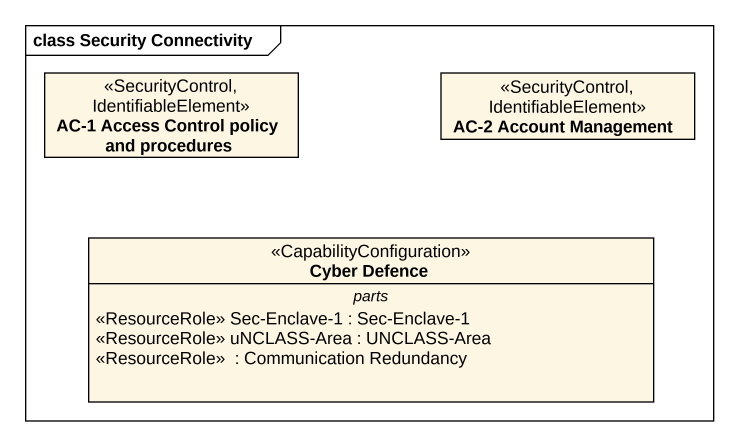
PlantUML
@startuml
mainframe class Security Connectivity
hide circle
hide empty members
class "AC-1 Access Control policy and procedures" as AC_1_Access_Control_policy <<SecurityControl, IdentifiableElement>>
class "AC-2 Account Management" as AC_2_Account_Management <<SecurityControl, IdentifiableElement>>
class "Cyber Defence" as Cyber_Defence <<CapabilityConfiguration>> {
  -- parts --
  <<ResourceRole>> Sec-Enclave-1 : Sec-Enclave-1
  <<ResourceRole>> uNCLASS-Area : UNCLASS-Area
  <<ResourceRole>>  : Communication Redundancy
}
@enduml
